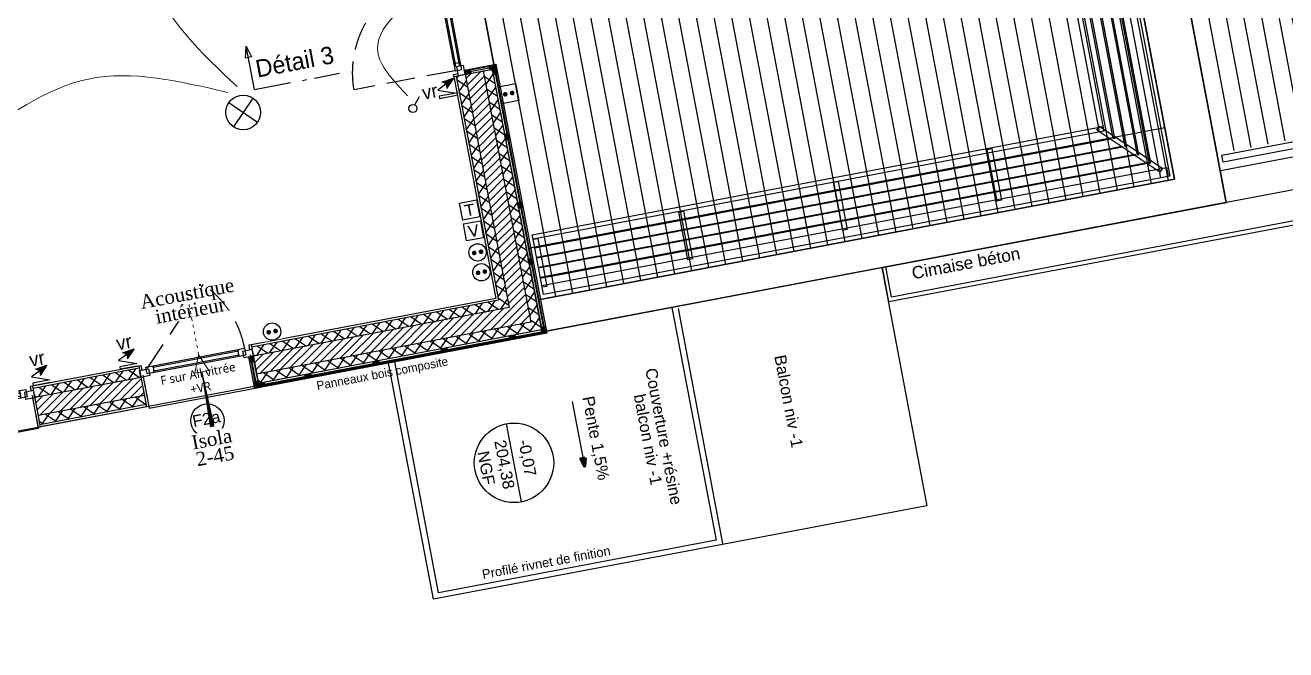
# Model space of a CAD drawing. Header units: centimetres. Extents: x 209280 to 319866, y -365283 to -277503.
# Drawn here: x 250196 to 261113, y -339433 to -334022 of the extents above; entities that cross this region are included whole.
import ezdxf

# ---------------------------------------------------------------- set-up
doc = ezdxf.new("R2010")
doc.units = ezdxf.units.CM
for name, pattern in [('ACAD_ISO03W100', [30, 12, -18]), ('Style de ligne -1', [0.41664, 0.20828, -0.20836]), ('Style de ligne -2', [0.694425, 0.48607, -0.208355]), ('Style de ligne -6', [1.04164, 0.625, -0.20828, 0.06943, -0.13893])]:
    doc.linetypes.add(name, pattern=pattern)
doc.layers.get('0').update_dxf_attribs({"color": 252})
doc.layers.add('3-BAT C-Niveau 1', color=252, linetype='Continuous')
doc.layers.add('prlm-VMC', color=93, linetype='Continuous')
doc.layers.add('prlm-ELEC-CFA', color=1, linetype='Continuous', lineweight=25)
doc.layers.add('prlm-ELEC-CFO', color=1, linetype='Continuous', lineweight=25)
doc.layers.add('prlm-ZEROPLOT', color=254, linetype='Continuous', plot=False)
doc.styles.add('Arial', font='arial.ttf')
doc.styles.add('Futura Book', font='')
doc.styles.add('Futura Std Book', font='')
doc.styles.add('Geneva', font='arial.ttf')
doc.styles.add('Helvetica', font='arial.ttf')
doc.styles.add('Lucida Grande', font='')
doc.styles.add('prlm-elec-cfo', font='comic.ttf', dxfattribs={"height": 12})
doc.styles.add('prlm-vmc', font='pala.ttf', dxfattribs={"height": 14})
doc.styles.get("Standard").update_dxf_attribs({"font": 'isocp.shx', "height": 100})
doc.styles.get('Futura Book').set_extended_font_data('Futura Book')
doc.styles.get('Futura Std Book').set_extended_font_data('Futura Std Book')
doc.styles.get('Lucida Grande').set_extended_font_data('Lucida Grande')
pattern_1 = [(235.723595, (88960.93, 134700.79), (66.106423, -45.054865), []), (325.723595, (88960.93, 134700.79), (-45.054865, -66.106423), [])]
pattern_2 = [(45, (89146.82, 134700.79), (-31.2347524, 39.0434405), [])]
pattern_3 = [(45, (0, 0), (0, -1), [])]

# ---------------------------------------------------------------- blocks, each defined once
blk = doc.blocks.new('Groupe-36-1')
at = {"linetype": 'Continuous'}
for p, q in [((16790.1, -45542.7), (17069, -47015.3)), ((16804.9, -45539.9), (17083.7, -47012.5)), ((16819.6, -45537.1), (17098.5, -47009.7)), ((16834.3, -45534.3), (17113.2, -47006.9)), ((16731.2, -45553.9), (17010, -47026.4)), ((16745.9, -45551.1), (17024.8, -47023.6)), ((16760.6, -45548.3), (17039.5, -47020.8)), ((16775.4, -45545.5), (17054.2, -47018)), ((16672.2, -45565.1), (16951.1, -47037.6)), ((16686.9, -45562.3), (16965.8, -47034.8)), ((16701.7, -45559.5), (16980.6, -47032)), ((16716.4, -45556.7), (16995.3, -47029.2)), ((16613.3, -45576.2), (16892.1, -47048.8)), ((16628, -45573.4), (16906.9, -47046)), ((16642.7, -45570.6), (16921.6, -47043.2)), ((16657.5, -45567.8), (16936.3, -47040.4)), ((16554.3, -45587.4), (16833.2, -47059.9)), ((16569, -45584.6), (16847.9, -47057.1)), ((16583.8, -45581.8), (16862.6, -47054.3)), ((16598.5, -45579), (16877.4, -47051.5)), ((16495.4, -45598.5), (16774.2, -47071.1)), ((16510.1, -45595.8), (16789, -47068.3)), ((16524.8, -45593), (16803.7, -47065.5)), ((16539.6, -45590.2), (16818.4, -47062.7)), ((16436.4, -45609.7), (16715.3, -47082.2)), ((16451.1, -45606.9), (16730, -47079.5)), ((16465.9, -45604.1), (16744.7, -47076.7)), ((16480.6, -45601.3), (16759.5, -47073.9)), ((16392.2, -45618.1), (16671.1, -47090.6)), ((16406.9, -45615.3), (16685.8, -47087.8)), ((16421.7, -45612.5), (16700.5, -47085)), ((16333.2, -45629.2), (16612.1, -47101.8)), ((16348, -45626.5), (16626.8, -47099)), ((16362.7, -45623.7), (16641.6, -47096.2)), ((16377.4, -45620.9), (16656.3, -47093.4)), ((16303.8, -45634.8), (16582.6, -47107.4)), ((16318.5, -45632), (16597.4, -47104.6))]:
    blk.add_line(p, q, dxfattribs=at)
blk = doc.blocks.new('FENETRE TYPE 1')
at = {"linetype": 'Style de ligne -1', "ltscale": 50.8}
for p, q in [((48.2, 60.2), (4, 16)), ((84.7, 60), (128.7, 16))]:
    blk.add_line(p, q, dxfattribs=at)
at = {"linetype": 'Continuous'}
blk.add_line((0, 16), (0, 14), dxfattribs=at)
at = {"linetype": 'Continuous', "lineweight": 25, "flags": 128}
for points in [[(-2, 18), (0, 18), (0, 14)], [(192, 18), (190, 18), (190, 14)], [(0, 8), (0, -18), (-2, -18)], [(190, 7.7), (190, -18), (192, -18)]]:
    blk.add_lwpolyline(points, dxfattribs=at)
at = {"linetype": 'Continuous', "flags": 128}
for points in [[(-2, 14), (6, 14), (6, 8), (-2, 8)], [(4, 16), (10, 16), (10, 10), (4, 10)], [(10, 16), (60.5, 16), (60.5, 14.5), (10, 14.5)], [(10, 11.5), (60.5, 11.5), (60.5, 10), (10, 10)], [(60.5, 16), (66.5, 16), (66.5, 10), (60.5, 10)], [(66.5, 16), (72.5, 16), (72.5, 10), (66.5, 10)], [(72.5, 16), (123, 16), (123, 14.5), (72.5, 14.5)], [(72.5, 11.5), (123, 11.5), (123, 10), (72.5, 10)], [(122.7, 16), (128.7, 16), (128.7, 10), (122.7, 10)], [(126.7, 14), (132.7, 14), (132.7, 7.7), (126.7, 7.7)], [(132.7, 14), (184, 14), (184, 12.5), (132.7, 12.5)], [(184, 14), (192.3, 14), (192.3, 7.7), (184, 7.7)], [(184, 13.7), (190, 13.7), (190, 7.7), (184, 7.7)], [(132.7, 9.2), (184, 9.2), (184, 7.7), (132.7, 7.7)]]:
    blk.add_lwpolyline(points, close=True, dxfattribs=at)
blk.add_lwpolyline([(0, 10), (0, -19), (190, -19), (190, 10)], dxfattribs=at)
at = {"linetype": 'Style de ligne -1', "ltscale": 50.8}
for centre, radius, start, end in [((4, 16), 62.5, 360, 45), ((128.7, 16), 62.2, 136.6392, 180)]:
    blk.add_arc(centre, radius, start, end, dxfattribs=at)
at = {"insert": (50.4, 2.8), "char_height": 10.16, "attachment_point": 1, "line_spacing_factor": 0.978845, "style": 'Lucida Grande'}
blk.add_mtext('F+VR ', dxfattribs=at)
blk = doc.blocks.new('PORTE FENETRE TYPE 3')
at = {"linetype": 'Style de ligne -2', "ltscale": 50.8}
blk.add_line((5.1, 14.7), (65.9, 76.9), dxfattribs=at)
at = {"linetype": 'Continuous', "lineweight": 25, "flags": 128}
for points in [[(-2, 18), (0, 18), (0, 14)], [(97, 18), (95, 18), (95, 14)], [(0, 7.7), (0, -18), (-2, -18)], [(95, 7.7), (95, -18), (97, -18)]]:
    blk.add_lwpolyline(points, dxfattribs=at)
at = {"linetype": 'Continuous', "flags": 128}
for points in [[(-2, 14), (6, 14), (6, 8), (-2, 8)], [(4, 16), (10, 16), (10, 10), (4, 10)], [(10, 16), (85, 16), (85, 14.5), (10, 14.5)], [(10, 11.5), (85, 11.5), (85, 10), (10, 10)], [(85, 16), (91, 16), (91, 10), (85, 10)], [(89, 14), (97, 14), (97, 8), (89, 8)]]:
    blk.add_lwpolyline(points, close=True, dxfattribs=at)
blk.add_lwpolyline([(0, 9.5), (0, -19.5), (95, -19.5), (95, 9.5)], dxfattribs=at)
at = {"linetype": 'Style de ligne -2', "ltscale": 50.8}
blk.add_arc((4, 16), 87, 360, 44.5337, dxfattribs=at)
at = {"insert": (47.2, 5.8), "char_height": 7.621, "attachment_point": 2, "line_spacing_factor": 0.978845, "style": 'Lucida Grande'}
blk.add_mtext('F sur All vitrée\\P+VR ', dxfattribs=at)
blk = doc.blocks.new('PORTE FENETRE TYPE 2')
at = {"linetype": 'Style de ligne -2', "ltscale": 50.8}
for p, q in [((6.1, 105), (6.1, 16)), ((180, 16), (180, 105))]:
    blk.add_line(p, q, dxfattribs=at)
at = {"linetype": 'Continuous', "lineweight": 25, "flags": 128}
for points in [[(1, 18), (3, 18), (3, 14)], [(184.7, 18), (183, 18), (183, 14)], [(3, 8), (3, -18), (1, -18)], [(183, 8), (183, -18), (184.7, -18)]]:
    blk.add_lwpolyline(points, dxfattribs=at)
at = {"linetype": 'Continuous', "flags": 128}
for points in [[(1, 14), (9, 14), (9, 8), (1, 8)], [(6, 16), (12, 16), (12, 10), (6, 10)], [(11, 16), (87, 16), (87, 14.5), (11, 14.5)], [(11, 11.5), (87, 11.5), (87, 10), (11, 10)], [(87, 16), (93, 16), (93, 10), (87, 10)], [(93, 16), (99, 16), (99, 10), (93, 10)], [(99, 16), (176, 16), (176, 14.5), (99, 14.5)], [(99, 11.5), (176, 11.5), (176, 10), (99, 10)], [(174, 16), (180, 16), (180, 10), (174, 10)], [(177, 14), (184.7, 14), (184.7, 8), (177, 8)]]:
    blk.add_lwpolyline(points, close=True, dxfattribs=at)
at = {"linetype": 'Style de ligne -2', "ltscale": 50.8}
for centre, start, end in [((4, 16), 0, 88.4219), ((182, 16), 91.2873, 180)]:
    blk.add_arc(centre, 89, start, end, dxfattribs=at)
at = {"insert": (70.7, 0), "char_height": 10.16, "attachment_point": 1, "line_spacing_factor": 0.978845, "style": 'Lucida Grande'}
blk.add_mtext('PF+VR ', dxfattribs=at)
blk = doc.blocks.new('Groupe-241-1')
at = {"linetype": 'Continuous'}
for p, q in [((17063.9, -46339.3), (17184.9, -46978.2)), ((17078.6, -46336.5), (17199.6, -46975.4)), ((17093.4, -46333.7), (17214.4, -46972.6)), ((17108.1, -46330.9), (17229.1, -46969.8)), ((17049.2, -46342.1), (17170.2, -46980.9))]:
    blk.add_line(p, q, dxfattribs=at)
at = {"linetype": 'Continuous', "flags": 128}
for points in [[(16874.1, -45498.3), (17486.8, -45382.3), (17776.1, -46910.1), (17163.9, -47026), (17158.7, -46998.3), (17743.3, -46887.6), (17464.5, -45415), (16879.3, -45525.8)], [(16874.1, -45498.3), (17486.8, -45382.3), (17776.1, -46910.1), (17163.9, -47026), (17158.7, -46998.3), (17743.3, -46887.6), (17464.5, -45415), (16879.3, -45525.8)], [(16874.1, -45498.3), (17486.8, -45382.3), (17776.1, -46910.1), (17163.9, -47026), (17158.7, -46998.3), (17743.3, -46887.6), (17464.5, -45415), (16879.3, -45525.8)], [(17159.7, -46985), (17729.1, -46877.1), (17730.3, -46883), (17160.8, -46990.9)], [(17159.7, -46985), (17729.1, -46877.1), (17730.3, -46883), (17160.8, -46990.9)], [(17159.7, -46985), (17729.1, -46877.1), (17730.3, -46883), (17160.8, -46990.9)]]:
    blk.add_lwpolyline(points, close=True, dxfattribs=at)
blk = doc.blocks.new('Groupe-243-1')
at = {"linetype": 'Continuous', "flags": 128}
for points in [[(16837.2, -45537.4), (17114.8, -47003), (17106.9, -47004.5), (16829.4, -45538.9)], [(16826, -45555), (17098.1, -46991.8), (17097.1, -46992), (16825, -45555.2)], [(16818.7, -45564.5), (17087.7, -46984.7), (17086.7, -46984.9), (16817.7, -45564.7)], [(16811.6, -45574.9), (17077.2, -46977.6), (17076.2, -46977.8), (16810.6, -45575.1)], [(16804.7, -45586.4), (17066.8, -46970.5), (17065.8, -46970.6), (16803.7, -45586.6)], [(16798.3, -45594.5), (17057.7, -46964.1), (17053.8, -46964.8), (16794.4, -45595.2)], [(16562.6, -47053.8), (17056.8, -46960.2), (17057.6, -46964.1), (16563.3, -47057.7)], [(17051.5, -46963.2), (17053.7, -46959.8), (17108.3, -46996.2), (17106.1, -46999.5)], [(16564.6, -47064.4), (17063.5, -46969.9), (17063.7, -46970.9), (16564.8, -47065.4)], [(16566.3, -47073.2), (17073.6, -46977.1), (17073.8, -46978), (16566.5, -47074.1)], [(16567.9, -47081.9), (17084.7, -46984.1), (17084.9, -46985), (16568.1, -47082.9)], [(16956.7, -46979.9), (16960.6, -46979.2), (16969.1, -47024), (16965.1, -47024.7)], [(16569.6, -47090.7), (17096.9, -46990.9), (17097.1, -46991.8), (16569.8, -47091.7)], [(16570.9, -47097.9), (17111.8, -46995.5), (17113.3, -47003.3), (16572.4, -47105.7)], [(16823.6, -47008.4), (16827.6, -47007.7), (16835.4, -47049.3), (16831.5, -47050.1)], [(16689.6, -47034.2), (16693.5, -47033.5), (16701.3, -47074.7), (16697.4, -47075.5)], [(16563.3, -47057.7), (16567.3, -47057), (16575.2, -47098.6), (16571.2, -47099.3)]]:
    blk.add_lwpolyline(points, close=True, dxfattribs=at)
blk = doc.blocks.new('Groupe-265-1')
at = {"linetype": 'Continuous'}
blk.add_line((16597.2, -47198.4), (16607.8, -47254.4), dxfattribs=at)
at = {"linetype": 'Continuous', "lineweight": 100, "flags": 128}
blk.add_lwpolyline([(16608.5, -47247.1), (16607.8, -47254.4), (16604.8, -47247.8)], close=True, dxfattribs=at)
at = {"insert": (16622.9, -47229), "char_height": 10.22, "attachment_point": 2, "rotation": 280.7236, "line_spacing_factor": 0.834288, "style": 'Helvetica'}
blk.add_mtext('Pente 1,5%', dxfattribs=at)
blk = doc.blocks.new('Groupe-266-1')
at = {"linetype": 'Continuous'}
blk.add_line((16553.2, -47285.2), (16540.4, -47217.6), dxfattribs=at)
blk.add_circle((16546.8, -47251.4), 34.4, dxfattribs=at)
at = {"insert": (16543.6, -47251.9), "char_height": 10.07, "width": 91.684, "attachment_point": 2, "rotation": 280.7236, "line_spacing_factor": 0.962448, "style": 'Arial'}
blk.add_mtext('204,38\\PNGF', dxfattribs=at)
at = {"insert": (16560.4, -47230.5), "char_height": 10.07, "attachment_point": 1, "rotation": 280.7236, "line_spacing_factor": 0.962448, "style": 'Arial'}
blk.add_mtext('-0,07', dxfattribs=at)
blk = doc.blocks.new('Groupe-289-1')
at = {"linetype": 'Continuous'}
blk.add_circle((16281.3, -47214.8), 14.4, dxfattribs=at)
at = {"insert": (16267.5, -47210.6), "char_height": 10.09, "attachment_point": 1, "rotation": 10.7236, "line_spacing_factor": 0.834288, "style": 'Helvetica'}
blk.add_mtext('F2a', dxfattribs=at)
blk = doc.blocks.new('Groupe-305-1')
at = {"linetype": 'Continuous'}
h = blk.add_hatch(dxfattribs=at)
h.set_pattern_fill('BOIS 45', color=256, style=0, pattern_type=2)
h.set_pattern_definition(pattern_3)
h.paths.add_polyline_path([(16525.3, -46908.2), (16530.2, -46907.2), (16530.7, -46909.9), (16525.8, -46910.8)])
h = blk.add_hatch(dxfattribs=at)
h.set_pattern_fill('BOIS 45', color=256, style=0, pattern_type=2)
h.set_pattern_definition(pattern_3)
h.paths.add_polyline_path([(16525.3, -46908.2), (16530.2, -46907.2), (16530.7, -46909.9), (16525.8, -46910.8)])
h = blk.add_hatch(dxfattribs=at)
h.set_pattern_fill('BOIS 45', color=256, style=0, pattern_type=2)
h.set_pattern_definition(pattern_3)
h.paths.add_polyline_path([(16503.9, -46912.2), (16508.9, -46911.3), (16509.4, -46913.9), (16504.4, -46914.9)])
h = blk.add_hatch(dxfattribs=at)
h.set_pattern_fill('BOIS 45', color=256, style=0, pattern_type=2)
h.set_pattern_definition(pattern_3)
h.paths.add_polyline_path([(16503.9, -46912.2), (16508.9, -46911.3), (16509.4, -46913.9), (16504.4, -46914.9)])
h = blk.add_hatch(dxfattribs=at)
h.set_pattern_fill('BOIS 45', color=256, style=0, pattern_type=2)
h.set_pattern_definition(pattern_3)
h.paths.add_polyline_path([(16529, -46915.3), (16528, -46910.4), (16530.7, -46909.9), (16531.6, -46914.8)])
h = blk.add_hatch(dxfattribs=at)
h.set_pattern_fill('BOIS 45', color=256, style=0, pattern_type=2)
h.set_pattern_definition(pattern_3)
h.paths.add_polyline_path([(16529, -46915.3), (16528, -46910.4), (16530.7, -46909.9), (16531.6, -46914.8)])
h = blk.add_hatch(dxfattribs=at)
h.set_pattern_fill('BOIS 45', color=256, style=0, pattern_type=2)
h.set_pattern_definition(pattern_3)
h.paths.add_polyline_path([(16539.6, -46971.8), (16538.7, -46966.8), (16541.4, -46966.3), (16542.3, -46971.3)])
h = blk.add_hatch(dxfattribs=at)
h.set_pattern_fill('BOIS 45', color=256, style=0, pattern_type=2)
h.set_pattern_definition(pattern_3)
h.paths.add_polyline_path([(16539.6, -46971.8), (16538.7, -46966.8), (16541.4, -46966.3), (16542.3, -46971.3)])
h = blk.add_hatch(dxfattribs=at)
h.set_pattern_fill('BOIS 45', color=256, style=0, pattern_type=2)
h.set_pattern_definition(pattern_3)
h.paths.add_polyline_path([(16550.8, -47030.7), (16549.9, -47025.8), (16552.5, -47025.3), (16553.5, -47030.2)])
h = blk.add_hatch(dxfattribs=at)
h.set_pattern_fill('BOIS 45', color=256, style=0, pattern_type=2)
h.set_pattern_definition(pattern_3)
h.paths.add_polyline_path([(16560.1, -47079.9), (16559.2, -47075), (16561.8, -47074.5), (16562.8, -47079.4)])
h = blk.add_hatch(dxfattribs=at)
h.set_pattern_fill('BOIS 45', color=256, style=0, pattern_type=2)
h.set_pattern_definition(pattern_3)
h.paths.add_polyline_path([(16571.2, -47138.7), (16570.3, -47133.8), (16572.9, -47133.3), (16573.9, -47138.2)])
h = blk.add_hatch(dxfattribs=at)
h.set_pattern_fill('BOIS 45', color=256, style=0, pattern_type=2)
h.set_pattern_definition(pattern_3)
h.paths.add_polyline_path([(16542.6, -47141.4), (16547.5, -47140.5), (16548, -47143.1), (16543.1, -47144.1)])
h = blk.add_hatch(dxfattribs=at)
h.set_pattern_fill('BOIS 45', color=256, style=0, pattern_type=2)
h.set_pattern_definition(pattern_3)
h.paths.add_polyline_path([(16319.2, -47164.4), (16318.3, -47159.5), (16320.9, -47159), (16321.8, -47163.9)])
h = blk.add_hatch(dxfattribs=at)
h.set_pattern_fill('BOIS 45', color=256, style=0, pattern_type=2)
h.set_pattern_definition(pattern_3)
h.paths.add_polyline_path([(16483.7, -47152.6), (16488.6, -47151.6), (16489.1, -47154.3), (16484.2, -47155.2)])
h = blk.add_hatch(dxfattribs=at)
h.set_pattern_fill('BOIS 45', color=256, style=0, pattern_type=2)
h.set_pattern_definition(pattern_3)
h.paths.add_polyline_path([(16424.7, -47163.7), (16429.6, -47162.8), (16430.1, -47165.5), (16425.2, -47166.4)])
h = blk.add_hatch(dxfattribs=at)
h.set_pattern_fill('BOIS 45', color=256, style=0, pattern_type=2)
h.set_pattern_definition(pattern_3)
h.paths.add_polyline_path([(16323.3, -47185.7), (16322.4, -47180.8), (16325.1, -47180.3), (16326, -47185.2)])
h = blk.add_hatch(dxfattribs=at)
h.set_pattern_fill('BOIS 45', color=256, style=0, pattern_type=2)
h.set_pattern_definition(pattern_3)
h.paths.add_polyline_path([(16325.5, -47182.5), (16330.4, -47181.6), (16330.9, -47184.2), (16326, -47185.2)])
h = blk.add_hatch(dxfattribs=at)
h.set_pattern_fill('BOIS 45', color=256, style=0, pattern_type=2)
h.set_pattern_definition(pattern_3)
h.paths.add_polyline_path([(16365.8, -47174.9), (16370.7, -47174), (16371.2, -47176.6), (16366.3, -47177.5)])
at = {"linetype": 'Continuous', "flags": 128}
for points in [[(16528, -46910.4), (16570.6, -47136.1), (16325.4, -47182.6), (16320.9, -47159), (16318.3, -47159.5), (16323.2, -47185.6), (16573.9, -47138.2), (16530.1, -46906.8), (16503.9, -46912.2), (16504.4, -46914.9)], [(16503.9, -46912.2), (16503.8, -46911.2), (16530, -46906.3), (16530.2, -46907.2)], [(16503.9, -46912.2), (16503.8, -46911.2), (16530, -46906.3), (16530.2, -46907.2)], [(16525.3, -46908.2), (16530.2, -46907.2), (16530.7, -46909.9), (16525.8, -46910.8)], [(16525.3, -46908.2), (16530.2, -46907.2), (16530.7, -46909.9), (16525.8, -46910.8)], [(16530, -46906.3), (16531, -46906.1), (16575.1, -47139), (16574.1, -47139.2)], [(16503.9, -46912.2), (16508.9, -46911.3), (16509.4, -46913.9), (16504.4, -46914.9)], [(16503.9, -46912.2), (16508.9, -46911.3), (16509.4, -46913.9), (16504.4, -46914.9)], [(16529, -46915.3), (16528, -46910.4), (16530.7, -46909.9), (16531.6, -46914.8)], [(16529, -46915.3), (16528, -46910.4), (16530.7, -46909.9), (16531.6, -46914.8)], [(16539.6, -46971.8), (16538.7, -46966.8), (16541.4, -46966.3), (16542.3, -46971.3)], [(16539.6, -46971.8), (16538.7, -46966.8), (16541.4, -46966.3), (16542.3, -46971.3)], [(16550.8, -47030.7), (16549.9, -47025.8), (16552.5, -47025.3), (16553.5, -47030.2)], [(16560.1, -47079.9), (16559.2, -47075), (16561.8, -47074.5), (16562.8, -47079.4)], [(16322.4, -47186.9), (16322.2, -47185.9), (16575, -47138), (16575.2, -47139)], [(16571.2, -47138.7), (16570.3, -47133.8), (16572.9, -47133.3), (16573.9, -47138.2)], [(16542.6, -47141.4), (16547.5, -47140.5), (16548, -47143.1), (16543.1, -47144.1)], [(16317.3, -47159.6), (16318.3, -47159.5), (16323.2, -47185.7), (16322.2, -47185.8)], [(16319.2, -47164.4), (16318.3, -47159.5), (16320.9, -47159), (16321.8, -47163.9)], [(16483.7, -47152.6), (16488.6, -47151.6), (16489.1, -47154.3), (16484.2, -47155.2)], [(16424.7, -47163.7), (16429.6, -47162.8), (16430.1, -47165.5), (16425.2, -47166.4)], [(16323.3, -47185.7), (16322.4, -47180.8), (16325.1, -47180.3), (16326, -47185.2)], [(16325.5, -47182.5), (16330.4, -47181.6), (16330.9, -47184.2), (16326, -47185.2)], [(16365.8, -47174.9), (16370.7, -47174), (16371.2, -47176.6), (16366.3, -47177.5)]]:
    blk.add_lwpolyline(points, close=True, dxfattribs=at)
blk = doc.blocks.new('Groupe-336-1')
at = {"linetype": 'Continuous'}
blk.add_line((16322, -46928), (16314.9, -46890.5), dxfattribs=at)
at = {"linetype": 'Style de ligne -6', "lineweight": 25, "ltscale": 50.8}
blk.add_line((16322, -46928), (16395.7, -46914), dxfattribs=at)
at = {"linetype": 'Continuous', "flags": 128}
blk.add_lwpolyline([(16314.2, -46900.8), (16314.9, -46890.5), (16319.4, -46899.8)], close=True, dxfattribs=at)
at = {"insert": (16321.8, -46902.9), "char_height": 15.1, "attachment_point": 1, "rotation": 10.7192, "line_spacing_factor": 0.962448, "style": 'Futura Std Book'}
blk.add_mtext('Détail 3', dxfattribs=at)
blk = doc.blocks.new('xi.EA')
at = {"layer": 'prlm-VMC', "color": 0, "linetype": 'ByBlock', "lineweight": 5, "flags": 128}
blk.add_lwpolyline([(-6.2, -15), (6.2, -15), (0, 0)], close=True, dxfattribs=at)
at = {"layer": 'prlm-VMC', "color": 0, "linetype": 'ByBlock', "lineweight": -2, "flags": 128}
blk.add_lwpolyline([(0, -15, 1, 4, 0), (0, -63.6, 1, 1, 0)], format="xyseb", dxfattribs=at)
at = {"layer": 'prlm-VMC', "color": 0, "linetype": 'ByBlock', "lineweight": 5}
blk.add_solid([(0, 0), (6.2, -15), (-6.2, -15), (0, 0)], dxfattribs=at)
at = {"layer": 'prlm-ZEROPLOT', "color": 250, "linetype": 'ACAD_ISO03W100', "lineweight": 0, "ltscale": 0.2}
blk.add_lwpolyline([(0, 0), (0, 60)], dxfattribs=at)
blk = doc.blocks.new('xi.PC-EXT')
at = {"layer": 'prlm-ELEC-CFO', "color": 0, "linetype": 'ByBlock', "lineweight": -2, "flags": 128}
blk.add_lwpolyline([(-7.5, 7.5), (7.5, 7.5), (7.5, -7.5), (-7.5, -7.5)], close=True, dxfattribs=at)
at = {"layer": 'prlm-ELEC-CFO', "color": 0, "linetype": 'ByBlock', "lineweight": 5, "const_width": 2}
for points in [[(-4, 0, 1), (-2, 0, 1)], [(2, 0, 1), (4, 0, 1)]]:
    blk.add_lwpolyline(points, format="xyb", close=True, dxfattribs=at)
blk = doc.blocks.new('xi.SA')
at = {"layer": 'prlm-ELEC-CFO', "color": 0}
blk.add_lwpolyline([(0.2, -1.3), (5.5, 5.3)], dxfattribs=at)
blk.add_circle((-2, -4), 3.5, dxfattribs=at)
blk = doc.blocks.new('xi.VR')
at = {"layer": 'prlm-ELEC-CFO', "lineweight": 5}
blk.add_hatch(color=0, dxfattribs=at).paths.add_polyline_path([(-3, 6), (-0.1, 3.7), (0, 0), (7.5, 7.5)])
at = {"layer": 'prlm-ELEC-CFO', "color": 0}
for points in [[(1, 4.2), (-7.5, 0), (7.5, -5.5), (-7.5, -5.5), (-7.5, -7.5), (7.5, -7.5)], [(-3, 6), (7.5, 7.5), (0, 0)]]:
    blk.add_lwpolyline(points, dxfattribs=at)
blk = doc.blocks.new('xi.TEL')
at = {"layer": 'prlm-ELEC-CFA', "color": 0, "linetype": 'ByBlock', "lineweight": -2, "flags": 128}
blk.add_lwpolyline([(-7.5, 7.5), (7.5, 7.5), (7.5, -7.5), (-7.5, -7.5)], close=True, dxfattribs=at)
at = {"layer": 'prlm-ELEC-CFA', "color": 0, "linetype": 'ByBlock', "insert": (0, 0), "char_height": 10, "width": 11.36, "attachment_point": 5}
blk.add_mtext('{\\fVerdana|b0|i0|c0|p34;T}', dxfattribs=at)
blk = doc.blocks.new('xi.TV')
at = {"layer": 'prlm-ELEC-CFA', "color": 0, "linetype": 'ByBlock', "lineweight": -2, "flags": 128}
blk.add_lwpolyline([(-7.5, 7.5), (7.5, 7.5), (7.5, -7.5), (-7.5, -7.5)], close=True, dxfattribs=at)
at = {"layer": 'prlm-ELEC-CFA', "color": 0, "linetype": 'ByBlock', "insert": (0, 0), "char_height": 10, "width": 11.36, "attachment_point": 5}
blk.add_mtext('{\\fVerdana|b0|i0|c0|p34;V}', dxfattribs=at)
blk = doc.blocks.new('xi.PC')
at = {"color": 0, "lineweight": 5}
blk.add_wipeout([(-7.5, -7.5), (7.5, -7.5), (7.5, 7.5), (-7.5, 7.5)], dxfattribs=at).dxf.layer = 'prlm-ELEC-CFO'
at = {"layer": 'prlm-ELEC-CFO', "color": 0, "linetype": 'ByBlock', "lineweight": 5, "const_width": 2}
for points in [[(-4, 0, 1), (-2, 0, 1)], [(2, 0, 1), (4, 0, 1)]]:
    blk.add_lwpolyline(points, format="xyb", close=True, dxfattribs=at)
at = {"layer": 'prlm-ELEC-CFO', "color": 0, "linetype": 'ByBlock', "lineweight": -2}
blk.add_circle((0, 0), 7.5, dxfattribs=at)
blk = doc.blocks.new('xi.PTCE')
at = {"layer": 'prlm-ELEC-CFO', "color": 0}
for points in [[(-10.6, 10.6), (10.6, -10.6)], [(10.6, 10.6), (-10.6, -10.6)]]:
    blk.add_lwpolyline(points, dxfattribs=at)
at = {"layer": 'prlm-ELEC-CFO', "color": 0, "linetype": 'ByBlock'}
blk.add_circle((0, 0), 15, dxfattribs=at)

msp = doc.modelspace()

# ---------------------------------------------------------------- hatches: boundary and pattern name
at = {"layer": '3-BAT C-Niveau 1', "linetype": 'Continuous'}
h = msp.add_hatch(dxfattribs=at)
h.set_pattern_fill('02_ISOLANT', color=256, scale=10, angle=-79.2764053, style=0, pattern_type=2)
h.set_pattern_definition([(325.723595, (88960.93, 134700.79), (45.054865, 66.106423), []), (55.723595, (88960.93, 134700.79), (66.106423, -45.054865), [])])
h.paths.add_polyline_path([(254005.351, -334447.877), (253926.748, -334462.762), (254294.578, -336405.061), (254388.067, -336468.778)])
h = msp.add_hatch(dxfattribs=at)
h.set_pattern_fill('MURS MACONNERIE-2', color=256, scale=10, style=0, pattern_type=2)
h.set_pattern_definition(pattern_2)
h.paths.add_polyline_path([(254162.557, -334418.105), (254005.351, -334447.877), (254388.067, -336468.778), (254575.044, -336596.213)])
h = msp.add_hatch(dxfattribs=at)
h.set_pattern_fill('02_ISOLANT', color=256, scale=10, angle=-79.2764053, style=0, pattern_type=2)
h.set_pattern_definition([(325.723595, (88960.93, 134700.79), (45.054865, 66.106423), []), (55.723595, (88960.93, 134700.79), (66.106423, -45.054865), [])])
h.paths.add_polyline_path([(254241.16, -334403.22), (254162.557, -334418.105), (254575.044, -336596.213), (254668.532, -336659.93)])
h = msp.add_hatch(dxfattribs=at)
h.set_pattern_fill('02_ISOLANT', color=256, scale=10, angle=-169.2764053, style=0, pattern_type=2)
h.set_pattern_definition([(235.723595, (88960.93, 134700.79), (66.106423, -45.054865), []), (325.723595, (88960.93, 134700.79), (-45.054865, -66.106423), [])])
h.paths.add_polyline_path([(254388.067, -336468.778), (254294.578, -336405.061), (252155.165, -336810.22), (252170.051, -336888.823)])
h = msp.add_hatch(dxfattribs=at)
h.set_pattern_fill('MURS MACONNERIE-2', color=256, scale=10, style=0, pattern_type=2)
h.set_pattern_definition(pattern_2)
h.paths.add_polyline_path([(254575.044, -336596.213), (254388.067, -336468.778), (252170.051, -336888.823), (252199.822, -337046.029)])
h = msp.add_hatch(dxfattribs=at)
h.set_pattern_fill('02_ISOLANT', color=256, scale=10, angle=-169.2764053, style=0, pattern_type=2)
h.set_pattern_definition([(235.723595, (88960.93, 134700.79), (66.106423, -45.054865), []), (325.723595, (88960.93, 134700.79), (-45.054865, -66.106423), [])])
h.paths.add_polyline_path([(254668.532, -336659.93), (254575.044, -336596.213), (252199.822, -337046.029), (252214.708, -337124.632)])
h = msp.add_hatch(dxfattribs=at)
h.set_pattern_fill('02_ISOLANT', color=256, scale=10, angle=-169.2764053, style=0, pattern_type=2)
h.set_pattern_definition(pattern_1)
h.paths.add_polyline_path([(251197.34, -337073.033), (251182.454, -336994.43), (250263.637, -337168.435), (250278.522, -337247.038)])
h = msp.add_hatch(dxfattribs=at)
h.set_pattern_fill('MURS MACONNERIE-2', color=256, scale=10, style=0, pattern_type=2)
h.set_pattern_definition(pattern_2)
h.paths.add_polyline_path([(251227.111, -337230.239), (251197.34, -337073.033), (250278.522, -337247.038), (250308.294, -337404.243)])
h = msp.add_hatch(dxfattribs=at)
h.set_pattern_fill('02_ISOLANT', color=256, scale=10, angle=-169.2764053, style=0, pattern_type=2)
h.set_pattern_definition(pattern_1)
h.paths.add_polyline_path([(251241.997, -337308.842), (251227.111, -337230.239), (250308.294, -337404.243), (250323.179, -337482.846)])

# ---------------------------------------------------------------- linework, layer by layer
at = {"layer": '3-BAT C-Niveau 1', "linetype": 'Continuous', "lineweight": 25}
for p, q in [((253907.098, -334466.484), (254260.811, -334399.498)), ((253907.098, -334466.484), (254271.206, -336389.132)), ((254005.351, -334447.877), (254388.067, -336468.778)), ((254162.557, -334418.105), (254575.044, -336596.213)), ((254260.811, -334399.498), (254593.287, -336155.115)), ((254271.206, -336389.132), (252151.444, -336790.569)), ((254388.067, -336468.778), (252170.051, -336888.823)), ((254658.412, -336499.003), (254691.904, -336675.859)), ((254575.044, -336596.213), (252199.822, -337046.029)), ((254691.904, -336675.859), (252218.429, -337144.282)), ((252151.444, -336790.569), (252218.429, -337144.282)), ((251178.733, -336974.78), (250259.915, -337148.784)), ((251178.733, -336974.78), (251245.718, -337328.493)), ((251197.34, -337073.033), (250278.522, -337247.038)), ((250259.915, -337148.784), (250326.901, -337502.497)), ((251227.111, -337230.239), (250308.294, -337404.243)), ((251245.718, -337328.493), (250326.901, -337502.497))]:
    msp.add_line(p, q, dxfattribs=at)
at = {"layer": '3-BAT C-Niveau 1', "linetype": 'Continuous'}
for p, q in [((253907.098, -334466.484), (254271.206, -336389.132)), ((253926.748, -334462.762), (254294.578, -336405.061)), ((254162.557, -334418.105), (254575.044, -336596.213)), ((254241.16, -334403.22), (254668.532, -336659.93)), ((254260.811, -334399.498), (254691.904, -336675.859)), ((260065.345, -334912.81), (254555.623, -335956.233)), ((254271.206, -336389.132), (252151.444, -336790.569)), ((254294.578, -336405.061), (252155.165, -336810.22)), ((255849.89, -336477.765), (256235.058, -338511.615)), ((254575.044, -336596.213), (252199.822, -337046.029)), ((254668.532, -336659.93), (252214.708, -337124.632)), ((254691.904, -336675.859), (252218.429, -337144.282)), ((251178.733, -336974.78), (250259.915, -337148.784)), ((251182.454, -336994.43), (250263.637, -337168.435)), ((251227.111, -337230.239), (250308.294, -337404.243)), ((251241.997, -337308.842), (250323.179, -337482.846)), ((251245.718, -337328.493), (250326.901, -337502.497))]:
    msp.add_line(p, q, dxfattribs=at)
at = {"layer": '3-BAT C-Niveau 1', "linetype": 'Continuous', "flags": 128}
for points in [[(251798.988, -321400.295), (257701.842, -320282.422), (260594.77, -335557.984), (254691.904, -336675.859), (254639.805, -336400.749), (260149.526, -335357.326), (257360.861, -320631.972), (251851.088, -321675.405)], [(258753.542, -327985.93), (260149.526, -335357.326), (254639.805, -336400.749), (253243.82, -329029.352)], [(257614.421, -336122.424), (258005.088, -338185.315), (253731.051, -338994.726), (253340.384, -336931.835)]]:
    msp.add_lwpolyline(points, close=True, dxfattribs=at)
for points in [[(259825.541, -331496.216), (260710.195, -331328.681), (261479.811, -335392.585), (261535.632, -335687.346), (257675.372, -336418.396), (257619.151, -336121.528), (260599.848, -335557.048), (259830.631, -331495.252)], [(259837.794, -331532.854), (260677.373, -331370.772), (261489.252, -335658.061), (257698.209, -336379.087), (257648.384, -336115.992)], [(255796.303, -336466.736), (256178.265, -338483.659), (253775.964, -338938.603), (253397.16, -336938.358)]]:
    msp.add_lwpolyline(points, dxfattribs=at)
at = {"layer": 'prlm-ELEC-CFO', "lineweight": 13}
for points in [[(253507.081, -334632.8), (253251.857, -334273.429), (254423.576, -332964.264), (254026.44, -332463.195)], [(251200.363, -333080.448), (251288.292, -333597.303), (252030.143, -334553.015)], [(249704.443, -335054.587), (250743.017, -334488.71), (251950.748, -334605.337)]]:
    msp.add_spline(points, degree=3, dxfattribs=at)

# ---------------------------------------------------------------- block references
at = {"layer": '3-BAT C-Niveau 1', "xscale": 10, "yscale": 10, "zscale": 10}
for name in ['Groupe-241-1', 'Groupe-243-1', 'Groupe-36-1', 'Groupe-336-1', 'Groupe-305-1', 'Groupe-289-1', 'Groupe-265-1', 'Groupe-266-1']:
    msp.add_blockref(name, (88960.928, 134700.79), dxfattribs=at)
at = {"layer": '3-BAT C-Niveau 1', "yscale": 10, "zscale": 10}
for name, p, xscale, rotation in [('PORTE FENETRE TYPE 2', (253740.254, -332618.105), -10, 100.7235947438858), ('PORTE FENETRE TYPE 3', (251231.876, -337147.915), 10, 10.7235947438856), ('FENETRE TYPE 1', (250273.757, -337329.362), -10, 10.72359474388556)]:
    msp.add_blockref(name, p, dxfattribs=dict(at, xscale=xscale, rotation=rotation))
at = {"layer": 'prlm-ELEC-CFA', "xscale": 10, "yscale": 10, "zscale": 10, "rotation": 10.72360141139323}
for name, p in [('xi.TEL', (254044.335, -335623.525)), ('xi.TV', (254078.488, -335803.434))]:
    msp.add_blockref(name, p, dxfattribs=at)
at = {"layer": 'prlm-ELEC-CFO', "xscale": 10, "yscale": 10, "zscale": 10, "rotation": 10.72360141139323}
for name, p in [('xi.PC-EXT', (254382.99, -334615.268)), ('xi.PTCE', (252083.827, -334777.684)), ('xi.SA', (253565.522, -334700.975))]:
    msp.add_blockref(name, p, dxfattribs=at)

# ---------------------------------------------------------------- texts
at = {"layer": '3-BAT C-Niveau 1', "attachment_point": 2}
for s, insert, char_height, width, rotation, line_spacing_factor, style in [('Cimaise béton', (258332.761, -336030.977), 106.57035, 1080.41448, 10.6537377, 1.060906, 'Geneva'), ('Balcon niv -1', (256857.492, -337270.091), 100.8724, 1131.94904, 280.7235947, 0.834288, 'Helvetica'), ('Couverture +résine balcon niv -1', (255776.567, -337574.73), 100.8724, 1298.05632, 280.7235947, 0.834288, 'Helvetica'), ('Profilé rivnet de finition', (254701.004, -338636.736), 79.92622, 1935.29155, 10.6537377, 1.060906, 'Geneva')]:
    msp.add_mtext(s, dxfattribs=dict(at, insert=insert, char_height=char_height, width=width, rotation=rotation, line_spacing_factor=line_spacing_factor, style=style))
at = {"layer": '3-BAT C-Niveau 1', "insert": (252713.05, -337109.315), "char_height": 75.51649, "attachment_point": 1, "rotation": 10.7235947, "line_spacing_factor": 0.962448, "style": 'Futura Book'}
msp.add_mtext('Panneaux bois composite', dxfattribs=at)

# ---------------------------------------------------------------- next in the draw order: texts
at = {"layer": 'prlm-VMC', "insert": (251586.109, -336287.304), "char_height": 120, "width": 236.73962, "attachment_point": 2, "rotation": 10.7236014, "line_spacing_factor": 0.75, "style": 'prlm-vmc', "bg_fill": 3, "box_fill_scale": 1.1, "bg_fill_color": 256, "bg_fill_transparency": 0}
msp.add_mtext('Acoustique intérieur', dxfattribs=at)
at = {"layer": 'prlm-VMC', "linetype": 'ByBlock', "lineweight": -2, "insert": (251800.497, -337547.356), "char_height": 120, "width": 236.73962, "attachment_point": 2, "rotation": 10.7236014, "line_spacing_factor": 0.75, "style": 'prlm-vmc', "bg_fill": 3, "box_fill_scale": 1.1, "bg_fill_color": 256, "bg_fill_transparency": 0}
msp.add_mtext('Isola\\P2-45', dxfattribs=at)

# ---------------------------------------------------------------- next in the draw order: linework, layer by layer
at = {"layer": 'prlm-ZEROPLOT'}
for points in [[(251799.049, -321400.62), (257701.964, -320282.734), (260594.832, -335558.309), (254691.916, -336676.195)], [(232404.524, -331928.72), (238496.448, -330775.04), (237242.617, -324154.276), (251799.049, -321400.62), (254691.971, -336676.21), (240136.035, -339432.765), (238881.255, -332806.99), (232789.431, -333960.651)]]:
    msp.add_lwpolyline(points, close=True, dxfattribs=at)

# ---------------------------------------------------------------- next in the draw order: block references
at = {"layer": 'prlm-VMC', "xscale": 10, "yscale": 10, "zscale": 10, "rotation": 10.72359474388013}
msp.add_blockref('xi.EA', (251697.752, -336876.826), dxfattribs=at)

# ---------------------------------------------------------------- next in the draw order: block references
at = {"layer": 'prlm-ELEC-CFO', "xscale": 10, "yscale": 10, "zscale": 10, "rotation": 10.72360141139323}
for p in [(254113.954, -335990.264), (252334.34, -336676.876)]:
    msp.add_blockref('xi.PC', p, dxfattribs=at)

# ---------------------------------------------------------------- next in the draw order: texts
at = {"layer": 'prlm-ELEC-CFO', "lineweight": 20, "char_height": 120, "attachment_point": 5, "rotation": 10.7236014, "line_spacing_factor": 0.8, "style": 'prlm-elec-cfo', "bg_fill": 3, "box_fill_scale": 1.1, "bg_fill_color": 256, "bg_fill_transparency": 0}
for insert in [(253699.734, -334597.37), (251051.244, -336768.047), (250297.493, -336910.791)]:
    msp.add_mtext('vr', dxfattribs=dict(at, insert=insert))

# ---------------------------------------------------------------- next in the draw order: block references
at = {"layer": 'prlm-ELEC-CFO', "xscale": 10, "yscale": 10, "zscale": 10, "rotation": 10.72360141139323}
for name, p in [('xi.VR', (253844.327, -334569.922)), ('xi.PC', (254146.577, -336162.116)), ('xi.VR', (251078.629, -336912.652)), ('xi.VR', (250324.879, -337055.397))]:
    msp.add_blockref(name, p, dxfattribs=at)

doc.saveas('drawing.dxf')
